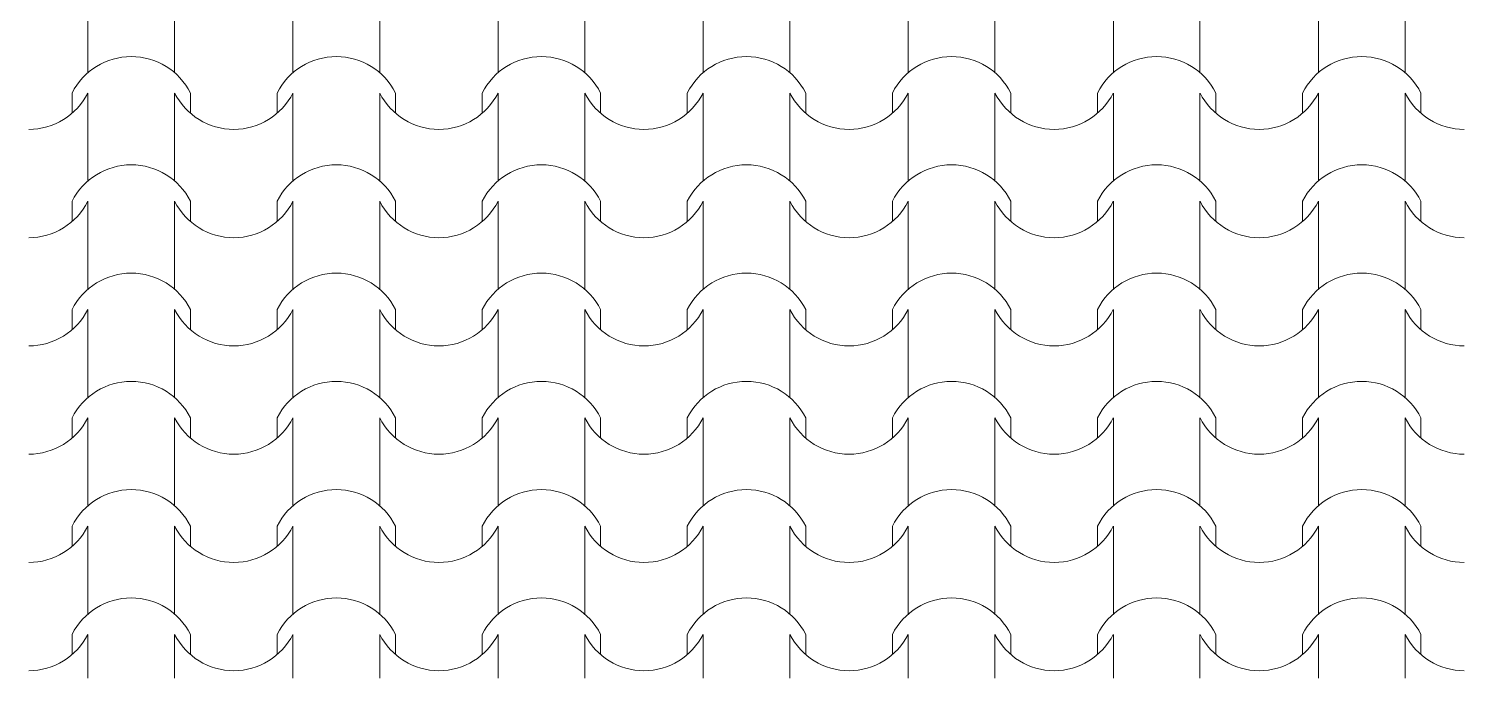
# Model space of a CAD drawing. Header units: feet. Extents: x 2791058 to 2855058, y -67651 to -26651.
# Drawn here: x 2814498 to 2818480, y -49419 to -47615 of the extents above; entities that cross this region are included whole.
import ezdxf

# ---------------------------------------------------------------- set-up
doc = ezdxf.new("R2010")
doc.units = ezdxf.units.FT
doc.header["$MEASUREMENT"] = 0
doc.layers.add('Structural - Bearing_Pen_No__82', color=7, linetype='Continuous', lineweight=0, true_color=0xaaaaaa)

# ---------------------------------------------------------------- blocks, each defined once
blk = doc.blocks.new('*X9', base_point=(2247653.8, -76425))
at = {"layer": 'Structural - Bearing_Pen_No__82', "color": 253, "linetype": 'Continuous', "lineweight": 0, "true_color": 0xaaaaaa}
for p, q in [((2814661.8, -47615.3), (2814661.8, -47493.3)), ((2814902.2, -47615.3), (2814902.2, -47493.3)), ((2815230.7, -47615.3), (2815230.7, -47493.3)), ((2815471.2, -47615.3), (2815471.2, -47493.3)), ((2815799.7, -47615.3), (2815799.7, -47493.3)), ((2816040.2, -47615.3), (2816040.2, -47493.3)), ((2816368.7, -47615.3), (2816368.7, -47493.3)), ((2816609.1, -47615.3), (2816609.1, -47493.3)), ((2816937.6, -47615.3), (2816937.6, -47493.3)), ((2817178.1, -47615.3), (2817178.1, -47493.3)), ((2817506.6, -47615.3), (2817506.6, -47493.3)), ((2817747, -47615.3), (2817747, -47493.3)), ((2818075.5, -47615.3), (2818075.5, -47493.3)), ((2818316, -47615.3), (2818316, -47493.3)), ((2814661.8, -47737.2), (2814661.8, -47615.3)), ((2814902.2, -47737.2), (2814902.2, -47615.3)), ((2815230.7, -47737.2), (2815230.7, -47615.3)), ((2815471.2, -47737.2), (2815471.2, -47615.3)), ((2815799.7, -47737.2), (2815799.7, -47615.3)), ((2816040.2, -47737.2), (2816040.2, -47615.3)), ((2816368.7, -47737.2), (2816368.7, -47615.3)), ((2816609.1, -47737.2), (2816609.1, -47615.3)), ((2816937.6, -47737.2), (2816937.6, -47615.3)), ((2817178.1, -47737.2), (2817178.1, -47615.3)), ((2817506.6, -47737.2), (2817506.6, -47615.3)), ((2817747, -47737.2), (2817747, -47615.3)), ((2818075.5, -47737.2), (2818075.5, -47615.3)), ((2818316, -47737.2), (2818316, -47615.3)), ((2814617.8, -47850.1), (2814617.8, -47794)), ((2814661.8, -47915.9), (2814661.8, -47794)), ((2814902.2, -47915.9), (2814902.2, -47794)), ((2814946.3, -47850.1), (2814946.3, -47794)), ((2815186.7, -47850.1), (2815186.7, -47794)), ((2815230.7, -47915.9), (2815230.7, -47794)), ((2815471.2, -47915.9), (2815471.2, -47794)), ((2815515.2, -47850.1), (2815515.2, -47794)), ((2815755.7, -47850.1), (2815755.7, -47794)), ((2815799.7, -47915.9), (2815799.7, -47794)), ((2816040.2, -47915.9), (2816040.2, -47794)), ((2816084.2, -47850.1), (2816084.2, -47794)), ((2816324.6, -47850.1), (2816324.6, -47794)), ((2816368.7, -47915.9), (2816368.7, -47794)), ((2816609.1, -47915.9), (2816609.1, -47794)), ((2816653.1, -47850.1), (2816653.1, -47794)), ((2816893.6, -47850.1), (2816893.6, -47794)), ((2816937.6, -47915.9), (2816937.6, -47794)), ((2817178.1, -47915.9), (2817178.1, -47794)), ((2817222.1, -47850.1), (2817222.1, -47794)), ((2817462.6, -47850.1), (2817462.6, -47794)), ((2817506.6, -47915.9), (2817506.6, -47794)), ((2817747, -47915.9), (2817747, -47794)), ((2817791.1, -47850.1), (2817791.1, -47794)), ((2818031.5, -47850.1), (2818031.5, -47794)), ((2818075.5, -47915.9), (2818075.5, -47794)), ((2818316, -47915.9), (2818316, -47794)), ((2818360, -47850.1), (2818360, -47794)), ((2814661.8, -48037.9), (2814661.8, -47915.9)), ((2814902.2, -48037.9), (2814902.2, -47915.9)), ((2815230.7, -48037.9), (2815230.7, -47915.9)), ((2815471.2, -48037.9), (2815471.2, -47915.9)), ((2815799.7, -48037.9), (2815799.7, -47915.9)), ((2816040.2, -48037.9), (2816040.2, -47915.9)), ((2816368.7, -48037.9), (2816368.7, -47915.9)), ((2816609.1, -48037.9), (2816609.1, -47915.9)), ((2816937.6, -48037.9), (2816937.6, -47915.9)), ((2817178.1, -48037.9), (2817178.1, -47915.9)), ((2817506.6, -48037.9), (2817506.6, -47915.9)), ((2817747, -48037.9), (2817747, -47915.9)), ((2818075.5, -48037.9), (2818075.5, -47915.9)), ((2818316, -48037.9), (2818316, -47915.9)), ((2814617.8, -48150.7), (2814617.8, -48094.7)), ((2814661.8, -48216.6), (2814661.8, -48094.7)), ((2814902.2, -48216.6), (2814902.2, -48094.7)), ((2814946.3, -48150.7), (2814946.3, -48094.7)), ((2815186.7, -48150.7), (2815186.7, -48094.7)), ((2815230.7, -48216.6), (2815230.7, -48094.7)), ((2815471.2, -48216.6), (2815471.2, -48094.7)), ((2815515.2, -48150.7), (2815515.2, -48094.7)), ((2815755.7, -48150.7), (2815755.7, -48094.7)), ((2815799.7, -48216.6), (2815799.7, -48094.7)), ((2816040.2, -48216.6), (2816040.2, -48094.7)), ((2816084.2, -48150.7), (2816084.2, -48094.7)), ((2816324.6, -48150.7), (2816324.6, -48094.7)), ((2816368.7, -48216.6), (2816368.7, -48094.7)), ((2816609.1, -48216.6), (2816609.1, -48094.7)), ((2816653.1, -48150.7), (2816653.1, -48094.7)), ((2816893.6, -48150.7), (2816893.6, -48094.7)), ((2816937.6, -48216.6), (2816937.6, -48094.7)), ((2817178.1, -48216.6), (2817178.1, -48094.7)), ((2817222.1, -48150.7), (2817222.1, -48094.7)), ((2817462.6, -48150.7), (2817462.6, -48094.7)), ((2817506.6, -48216.6), (2817506.6, -48094.7)), ((2817747, -48216.6), (2817747, -48094.7)), ((2817791.1, -48150.7), (2817791.1, -48094.7)), ((2818031.5, -48150.7), (2818031.5, -48094.7)), ((2818075.5, -48216.6), (2818075.5, -48094.7)), ((2818316, -48216.6), (2818316, -48094.7)), ((2818360, -48150.7), (2818360, -48094.7)), ((2814661.8, -48338.6), (2814661.8, -48216.6)), ((2814902.2, -48338.6), (2814902.2, -48216.6)), ((2815230.7, -48338.6), (2815230.7, -48216.6)), ((2815471.2, -48338.6), (2815471.2, -48216.6)), ((2815799.7, -48338.6), (2815799.7, -48216.6)), ((2816040.2, -48338.6), (2816040.2, -48216.6)), ((2816368.7, -48338.6), (2816368.7, -48216.6)), ((2816609.1, -48338.6), (2816609.1, -48216.6)), ((2816937.6, -48338.6), (2816937.6, -48216.6)), ((2817178.1, -48338.6), (2817178.1, -48216.6)), ((2817506.6, -48338.6), (2817506.6, -48216.6)), ((2817747, -48338.6), (2817747, -48216.6)), ((2818075.5, -48338.6), (2818075.5, -48216.6)), ((2818316, -48338.6), (2818316, -48216.6)), ((2814617.8, -48451.4), (2814617.8, -48395.3)), ((2814661.8, -48517.3), (2814661.8, -48395.3)), ((2814902.2, -48517.3), (2814902.2, -48395.3)), ((2814946.3, -48451.4), (2814946.3, -48395.3)), ((2815186.7, -48451.4), (2815186.7, -48395.3)), ((2815230.7, -48517.3), (2815230.7, -48395.3)), ((2815471.2, -48517.3), (2815471.2, -48395.3)), ((2815515.2, -48451.4), (2815515.2, -48395.3)), ((2815755.7, -48451.4), (2815755.7, -48395.3)), ((2815799.7, -48517.3), (2815799.7, -48395.3)), ((2816040.2, -48517.3), (2816040.2, -48395.3)), ((2816084.2, -48451.4), (2816084.2, -48395.3)), ((2816324.6, -48451.4), (2816324.6, -48395.3)), ((2816368.7, -48517.3), (2816368.7, -48395.3)), ((2816609.1, -48517.3), (2816609.1, -48395.3)), ((2816653.1, -48451.4), (2816653.1, -48395.3)), ((2816893.6, -48451.4), (2816893.6, -48395.3)), ((2816937.6, -48517.3), (2816937.6, -48395.3)), ((2817178.1, -48517.3), (2817178.1, -48395.3)), ((2817222.1, -48451.4), (2817222.1, -48395.3)), ((2817462.6, -48451.4), (2817462.6, -48395.3)), ((2817506.6, -48517.3), (2817506.6, -48395.3)), ((2817747, -48517.3), (2817747, -48395.3)), ((2817791.1, -48451.4), (2817791.1, -48395.3)), ((2818031.5, -48451.4), (2818031.5, -48395.3)), ((2818075.5, -48517.3), (2818075.5, -48395.3)), ((2818316, -48517.3), (2818316, -48395.3)), ((2818360, -48451.4), (2818360, -48395.3)), ((2814661.8, -48639.2), (2814661.8, -48517.3)), ((2814902.2, -48639.2), (2814902.2, -48517.3)), ((2815230.7, -48639.2), (2815230.7, -48517.3)), ((2815471.2, -48639.2), (2815471.2, -48517.3)), ((2815799.7, -48639.2), (2815799.7, -48517.3)), ((2816040.2, -48639.2), (2816040.2, -48517.3)), ((2816368.7, -48639.2), (2816368.7, -48517.3)), ((2816609.1, -48639.2), (2816609.1, -48517.3)), ((2816937.6, -48639.2), (2816937.6, -48517.3)), ((2817178.1, -48639.2), (2817178.1, -48517.3)), ((2817506.6, -48639.2), (2817506.6, -48517.3)), ((2817747, -48639.2), (2817747, -48517.3)), ((2818075.5, -48639.2), (2818075.5, -48517.3)), ((2818316, -48639.2), (2818316, -48517.3)), ((2814617.8, -48752.1), (2814617.8, -48696)), ((2814661.8, -48818), (2814661.8, -48696)), ((2814902.2, -48818), (2814902.2, -48696)), ((2814946.3, -48752.1), (2814946.3, -48696)), ((2815186.7, -48752.1), (2815186.7, -48696)), ((2815230.7, -48818), (2815230.7, -48696)), ((2815471.2, -48818), (2815471.2, -48696)), ((2815515.2, -48752.1), (2815515.2, -48696)), ((2815755.7, -48752.1), (2815755.7, -48696)), ((2815799.7, -48818), (2815799.7, -48696)), ((2816040.2, -48818), (2816040.2, -48696)), ((2816084.2, -48752.1), (2816084.2, -48696)), ((2816324.6, -48752.1), (2816324.6, -48696)), ((2816368.7, -48818), (2816368.7, -48696)), ((2816609.1, -48818), (2816609.1, -48696)), ((2816653.1, -48752.1), (2816653.1, -48696)), ((2816893.6, -48752.1), (2816893.6, -48696)), ((2816937.6, -48818), (2816937.6, -48696)), ((2817178.1, -48818), (2817178.1, -48696)), ((2817222.1, -48752.1), (2817222.1, -48696)), ((2817462.6, -48752.1), (2817462.6, -48696)), ((2817506.6, -48818), (2817506.6, -48696)), ((2817747, -48818), (2817747, -48696)), ((2817791.1, -48752.1), (2817791.1, -48696)), ((2818031.5, -48752.1), (2818031.5, -48696)), ((2818075.5, -48818), (2818075.5, -48696)), ((2818316, -48818), (2818316, -48696)), ((2818360, -48752.1), (2818360, -48696)), ((2814661.8, -48939.9), (2814661.8, -48818)), ((2814902.2, -48939.9), (2814902.2, -48818)), ((2815230.7, -48939.9), (2815230.7, -48818)), ((2815471.2, -48939.9), (2815471.2, -48818)), ((2815799.7, -48939.9), (2815799.7, -48818)), ((2816040.2, -48939.9), (2816040.2, -48818)), ((2816368.7, -48939.9), (2816368.7, -48818)), ((2816609.1, -48939.9), (2816609.1, -48818)), ((2816937.6, -48939.9), (2816937.6, -48818)), ((2817178.1, -48939.9), (2817178.1, -48818)), ((2817506.6, -48939.9), (2817506.6, -48818)), ((2817747, -48939.9), (2817747, -48818)), ((2818075.5, -48939.9), (2818075.5, -48818)), ((2818316, -48939.9), (2818316, -48818)), ((2814617.8, -49052.8), (2814617.8, -48996.7)), ((2814661.8, -49118.6), (2814661.8, -48996.7)), ((2814902.2, -49118.6), (2814902.2, -48996.7)), ((2814946.3, -49052.8), (2814946.3, -48996.7)), ((2815186.7, -49052.8), (2815186.7, -48996.7)), ((2815230.7, -49118.6), (2815230.7, -48996.7)), ((2815471.2, -49118.6), (2815471.2, -48996.7)), ((2815515.2, -49052.8), (2815515.2, -48996.7)), ((2815755.7, -49052.8), (2815755.7, -48996.7)), ((2815799.7, -49118.6), (2815799.7, -48996.7)), ((2816040.2, -49118.6), (2816040.2, -48996.7)), ((2816084.2, -49052.8), (2816084.2, -48996.7)), ((2816324.6, -49052.8), (2816324.6, -48996.7)), ((2816368.7, -49118.6), (2816368.7, -48996.7)), ((2816609.1, -49118.6), (2816609.1, -48996.7)), ((2816653.1, -49052.8), (2816653.1, -48996.7)), ((2816893.6, -49052.8), (2816893.6, -48996.7)), ((2816937.6, -49118.6), (2816937.6, -48996.7)), ((2817178.1, -49118.6), (2817178.1, -48996.7)), ((2817222.1, -49052.8), (2817222.1, -48996.7)), ((2817462.6, -49052.8), (2817462.6, -48996.7)), ((2817506.6, -49118.6), (2817506.6, -48996.7)), ((2817747, -49118.6), (2817747, -48996.7)), ((2817791.1, -49052.8), (2817791.1, -48996.7)), ((2818031.5, -49052.8), (2818031.5, -48996.7)), ((2818075.5, -49118.6), (2818075.5, -48996.7)), ((2818316, -49118.6), (2818316, -48996.7)), ((2818360, -49052.8), (2818360, -48996.7)), ((2814661.8, -49240.6), (2814661.8, -49118.6)), ((2814902.2, -49240.6), (2814902.2, -49118.6)), ((2815230.7, -49240.6), (2815230.7, -49118.6)), ((2815471.2, -49240.6), (2815471.2, -49118.6)), ((2815799.7, -49240.6), (2815799.7, -49118.6)), ((2816040.2, -49240.6), (2816040.2, -49118.6)), ((2816368.7, -49240.6), (2816368.7, -49118.6)), ((2816609.1, -49240.6), (2816609.1, -49118.6)), ((2816937.6, -49240.6), (2816937.6, -49118.6)), ((2817178.1, -49240.6), (2817178.1, -49118.6)), ((2817506.6, -49240.6), (2817506.6, -49118.6)), ((2817747, -49240.6), (2817747, -49118.6)), ((2818075.5, -49240.6), (2818075.5, -49118.6)), ((2818316, -49240.6), (2818316, -49118.6)), ((2814617.8, -49353.4), (2814617.8, -49297.4)), ((2814661.8, -49419.3), (2814661.8, -49297.4)), ((2814902.2, -49419.3), (2814902.2, -49297.4)), ((2814946.3, -49353.4), (2814946.3, -49297.4)), ((2815186.7, -49353.4), (2815186.7, -49297.4)), ((2815230.7, -49419.3), (2815230.7, -49297.4)), ((2815471.2, -49419.3), (2815471.2, -49297.4)), ((2815515.2, -49353.4), (2815515.2, -49297.4)), ((2815755.7, -49353.4), (2815755.7, -49297.4)), ((2815799.7, -49419.3), (2815799.7, -49297.4)), ((2816040.2, -49419.3), (2816040.2, -49297.4)), ((2816084.2, -49353.4), (2816084.2, -49297.4)), ((2816324.6, -49353.4), (2816324.6, -49297.4)), ((2816368.7, -49419.3), (2816368.7, -49297.4)), ((2816609.1, -49419.3), (2816609.1, -49297.4)), ((2816653.1, -49353.4), (2816653.1, -49297.4)), ((2816893.6, -49353.4), (2816893.6, -49297.4)), ((2816937.6, -49419.3), (2816937.6, -49297.4)), ((2817178.1, -49419.3), (2817178.1, -49297.4)), ((2817222.1, -49353.4), (2817222.1, -49297.4)), ((2817462.6, -49353.4), (2817462.6, -49297.4)), ((2817506.6, -49419.3), (2817506.6, -49297.4)), ((2817747, -49419.3), (2817747, -49297.4)), ((2817791.1, -49353.4), (2817791.1, -49297.4)), ((2818031.5, -49353.4), (2818031.5, -49297.4)), ((2818075.5, -49419.3), (2818075.5, -49297.4)), ((2818316, -49419.3), (2818316, -49297.4)), ((2818360, -49353.4), (2818360, -49297.4))]:
    blk.add_line(p, q, dxfattribs=at)
for centre, radius, start, end in [((2814782, -47876.6), 183.9, 26.7044, 153.2956), ((2815351, -47876.6), 183.9, 26.7044, 153.2956), ((2815919.9, -47876.6), 183.9, 26.7044, 153.2956), ((2816488.9, -47876.6), 183.9, 26.7044, 153.2956), ((2817057.9, -47876.6), 183.9, 26.7044, 153.2956), ((2817626.8, -47876.6), 183.9, 26.7044, 153.2956), ((2818195.8, -47876.6), 183.9, 26.7044, 153.2956), ((2814497, -47710.1), 184.9, 270.1705, 333.0115), ((2815067, -47710.1), 184.9, 206.9885, 269.8295), ((2815065.9, -47710.1), 184.9, 270.1705, 333.0115), ((2815636, -47710.1), 184.9, 206.9885, 269.8295), ((2815634.9, -47710.1), 184.9, 270.1705, 333.0115), ((2816205, -47710.1), 184.9, 206.9885, 269.8295), ((2816203.9, -47710.1), 184.9, 270.1705, 333.0115), ((2816773.9, -47710.1), 184.9, 206.9885, 269.8295), ((2816772.8, -47710.1), 184.9, 270.1705, 333.0115), ((2817342.9, -47710.1), 184.9, 206.9885, 269.8295), ((2817341.8, -47710.1), 184.9, 270.1705, 333.0115), ((2817911.8, -47710.1), 184.9, 206.9885, 269.8295), ((2817910.7, -47710.1), 184.9, 270.1705, 333.0115), ((2818480.8, -47710.1), 184.9, 206.9885, 269.8295), ((2814782, -48177.3), 183.9, 26.7044, 153.2956), ((2815351, -48177.3), 183.9, 26.7044, 153.2956), ((2815919.9, -48177.3), 183.9, 26.7044, 153.2956), ((2816488.9, -48177.3), 183.9, 26.7044, 153.2956), ((2817057.9, -48177.3), 183.9, 26.7044, 153.2956), ((2817626.8, -48177.3), 183.9, 26.7044, 153.2956), ((2818195.8, -48177.3), 183.9, 26.7044, 153.2956), ((2814497, -48010.8), 184.9, 270.1705, 333.0115), ((2815067, -48010.8), 184.9, 206.9885, 269.8295), ((2815065.9, -48010.8), 184.9, 270.1705, 333.0115), ((2815636, -48010.8), 184.9, 206.9885, 269.8295), ((2815634.9, -48010.8), 184.9, 270.1705, 333.0115), ((2816205, -48010.8), 184.9, 206.9885, 269.8295), ((2816203.9, -48010.8), 184.9, 270.1705, 333.0115), ((2816773.9, -48010.8), 184.9, 206.9885, 269.8295), ((2816772.8, -48010.8), 184.9, 270.1705, 333.0115), ((2817342.9, -48010.8), 184.9, 206.9885, 269.8295), ((2817341.8, -48010.8), 184.9, 270.1705, 333.0115), ((2817911.8, -48010.8), 184.9, 206.9885, 269.8295), ((2817910.7, -48010.8), 184.9, 270.1705, 333.0115), ((2818480.8, -48010.8), 184.9, 206.9885, 269.8295), ((2814782, -48478), 183.9, 26.7044, 153.2956), ((2815351, -48478), 183.9, 26.7044, 153.2956), ((2815919.9, -48478), 183.9, 26.7044, 153.2956), ((2816488.9, -48478), 183.9, 26.7044, 153.2956), ((2817057.9, -48478), 183.9, 26.7044, 153.2956), ((2817626.8, -48478), 183.9, 26.7044, 153.2956), ((2818195.8, -48478), 183.9, 26.7044, 153.2956), ((2814497, -48311.4), 184.9, 270.1705, 333.0115), ((2815067, -48311.4), 184.9, 206.9885, 269.8295), ((2815065.9, -48311.4), 184.9, 270.1705, 333.0115), ((2815636, -48311.4), 184.9, 206.9885, 269.8295), ((2815634.9, -48311.4), 184.9, 270.1705, 333.0115), ((2816205, -48311.4), 184.9, 206.9885, 269.8295), ((2816203.9, -48311.4), 184.9, 270.1705, 333.0115), ((2816773.9, -48311.4), 184.9, 206.9885, 269.8295), ((2816772.8, -48311.4), 184.9, 270.1705, 333.0115), ((2817342.9, -48311.4), 184.9, 206.9885, 269.8295), ((2817341.8, -48311.4), 184.9, 270.1705, 333.0115), ((2817911.8, -48311.4), 184.9, 206.9885, 269.8295), ((2817910.7, -48311.4), 184.9, 270.1705, 333.0115), ((2818480.8, -48311.4), 184.9, 206.9885, 269.8295), ((2814782, -48778.6), 183.9, 26.7044, 153.2956), ((2815351, -48778.6), 183.9, 26.7044, 153.2956), ((2815919.9, -48778.6), 183.9, 26.7044, 153.2956), ((2816488.9, -48778.6), 183.9, 26.7044, 153.2956), ((2817057.9, -48778.6), 183.9, 26.7044, 153.2956), ((2817626.8, -48778.6), 183.9, 26.7044, 153.2956), ((2818195.8, -48778.6), 183.9, 26.7044, 153.2956), ((2814497, -48612.1), 184.9, 270.1705, 333.0115), ((2815067, -48612.1), 184.9, 206.9885, 269.8295), ((2815065.9, -48612.1), 184.9, 270.1705, 333.0115), ((2815636, -48612.1), 184.9, 206.9885, 269.8295), ((2815634.9, -48612.1), 184.9, 270.1705, 333.0115), ((2816205, -48612.1), 184.9, 206.9885, 269.8295), ((2816203.9, -48612.1), 184.9, 270.1705, 333.0115), ((2816773.9, -48612.1), 184.9, 206.9885, 269.8295), ((2816772.8, -48612.1), 184.9, 270.1705, 333.0115), ((2817342.9, -48612.1), 184.9, 206.9885, 269.8295), ((2817341.8, -48612.1), 184.9, 270.1705, 333.0115), ((2817911.8, -48612.1), 184.9, 206.9885, 269.8295), ((2817910.7, -48612.1), 184.9, 270.1705, 333.0115), ((2818480.8, -48612.1), 184.9, 206.9885, 269.8295), ((2814782, -49079.3), 183.9, 26.7044, 153.2956), ((2815351, -49079.3), 183.9, 26.7044, 153.2956), ((2815919.9, -49079.3), 183.9, 26.7044, 153.2956), ((2816488.9, -49079.3), 183.9, 26.7044, 153.2956), ((2817057.9, -49079.3), 183.9, 26.7044, 153.2956), ((2817626.8, -49079.3), 183.9, 26.7044, 153.2956), ((2818195.8, -49079.3), 183.9, 26.7044, 153.2956), ((2814497, -48912.8), 184.9, 270.1705, 333.0115), ((2815067, -48912.8), 184.9, 206.9885, 269.8295), ((2815065.9, -48912.8), 184.9, 270.1705, 333.0115), ((2815636, -48912.8), 184.9, 206.9885, 269.8295), ((2815634.9, -48912.8), 184.9, 270.1705, 333.0115), ((2816205, -48912.8), 184.9, 206.9885, 269.8295), ((2816203.9, -48912.8), 184.9, 270.1705, 333.0115), ((2816773.9, -48912.8), 184.9, 206.9885, 269.8295), ((2816772.8, -48912.8), 184.9, 270.1705, 333.0115), ((2817342.9, -48912.8), 184.9, 206.9885, 269.8295), ((2817341.8, -48912.8), 184.9, 270.1705, 333.0115), ((2817911.8, -48912.8), 184.9, 206.9885, 269.8295), ((2817910.7, -48912.8), 184.9, 270.1705, 333.0115), ((2818480.8, -48912.8), 184.9, 206.9885, 269.8295), ((2814782, -49380), 183.9, 26.7044, 153.2956), ((2815351, -49380), 183.9, 26.7044, 153.2956), ((2815919.9, -49380), 183.9, 26.7044, 153.2956), ((2816488.9, -49380), 183.9, 26.7044, 153.2956), ((2817057.9, -49380), 183.9, 26.7044, 153.2956), ((2817626.8, -49380), 183.9, 26.7044, 153.2956), ((2818195.8, -49380), 183.9, 26.7044, 153.2956), ((2814497, -49213.4), 184.9, 270.1705, 333.0115), ((2815067, -49213.4), 184.9, 206.9885, 269.8295), ((2815065.9, -49213.4), 184.9, 270.1705, 333.0115), ((2815636, -49213.4), 184.9, 206.9885, 269.8295), ((2815634.9, -49213.4), 184.9, 270.1705, 333.0115), ((2816205, -49213.4), 184.9, 206.9885, 269.8295), ((2816203.9, -49213.4), 184.9, 270.1705, 333.0115), ((2816773.9, -49213.4), 184.9, 206.9885, 269.8295), ((2816772.8, -49213.4), 184.9, 270.1705, 333.0115), ((2817342.9, -49213.4), 184.9, 206.9885, 269.8295), ((2817341.8, -49213.4), 184.9, 270.1705, 333.0115), ((2817911.8, -49213.4), 184.9, 206.9885, 269.8295), ((2817910.7, -49213.4), 184.9, 270.1705, 333.0115), ((2818480.8, -49213.4), 184.9, 206.9885, 269.8295)]:
    blk.add_arc(centre, radius, start, end, dxfattribs=at)
blk = doc.blocks.new('Fill_4', base_point=(2247653.8, -74225))
at = {"layer": 'Structural - Bearing_Pen_No__82', "color": 253, "linetype": 'Continuous', "lineweight": 0, "true_color": 0xaaaaaa}
blk.add_blockref('*X9', (2247653.8, -76425), dxfattribs=at)

msp = doc.modelspace()

# ---------------------------------------------------------------- block references
at = {"layer": 'Structural - Bearing_Pen_No__82', "color": 253, "linetype": 'Continuous', "lineweight": 0, "true_color": 0xaaaaaa}
msp.add_blockref('Fill_4', (2247653.822, -74224.967), dxfattribs=at)

doc.saveas('drawing.dxf')
